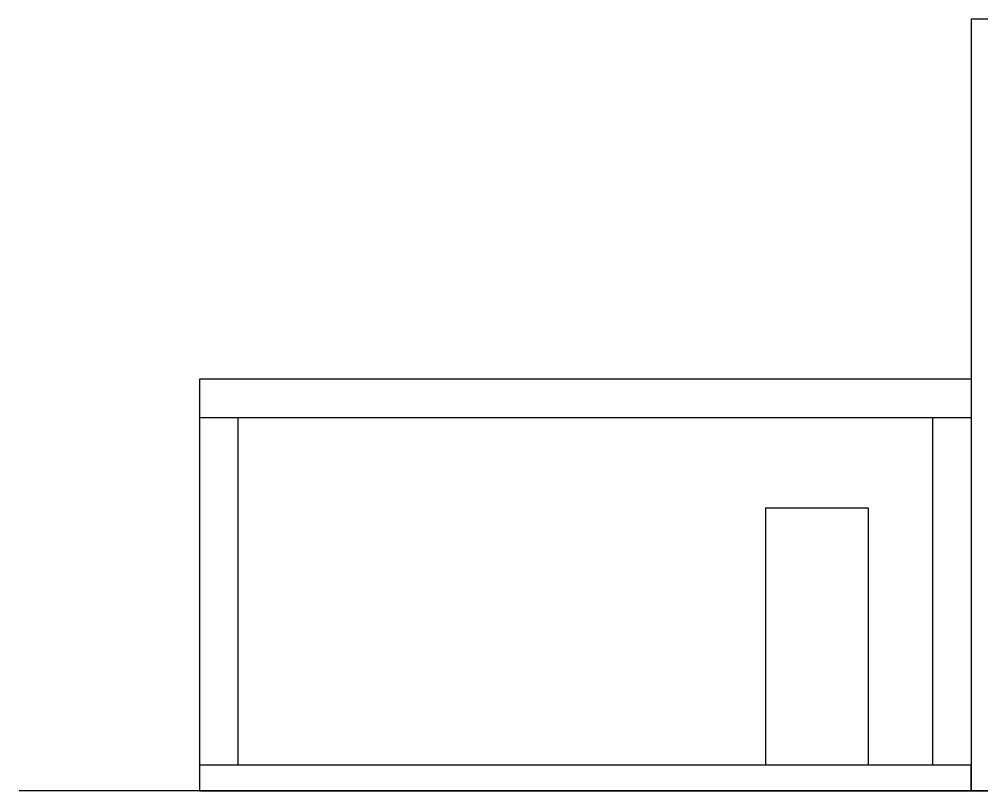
# Model space of a CAD drawing. Header units: centimetres. Extents: x -3096 to 17897, y -3131 to 15798.
# Drawn here: x 15893 to 16641, y 2114 to 2714 of the extents above; entities that cross this region are included whole.
import ezdxf

# ---------------------------------------------------------------- set-up
doc = ezdxf.new("R2010")
doc.units = ezdxf.units.CM

msp = doc.modelspace()

# ---------------------------------------------------------------- hatches: boundary and pattern name
at = {"transparency": 33554508}
h = msp.add_hatch(dxfattribs=at)
h.set_pattern_fill('GOST_WOOD', color=256, scale=10)
h.set_pattern_definition([(90, (6547.847, 2249.15), (60, -4e-15), [100, -20]), (90, (6567.847, 2229.15), (60, -4e-15), [60, -15, 30, -15]), (90, (6587.847, 2199.15), (60, -4e-15), [100, -20])])
h.paths.add_polyline_path([(16633.06, 2113.79), (16693.06, 2113.79), (16693.06, 2133.79), (16693.06, 2413.79), (16693.06, 2713.79), (16633.06, 2713.79)])

# ---------------------------------------------------------------- linework, layer by layer
for p, q in [((16693.06, 2713.79), (16633.06, 2713.79)), ((16633.06, 2713.79), (16633.06, 2113.79)), ((16633.06, 2403.79), (16033.06, 2403.79)), ((16063.06, 2403.79), (16063.06, 2133.79)), ((16603.06, 2403.79), (16603.06, 2133.79)), ((16633.06, 2383.79), (16633.06, 2113.79)), ((16473.06, 2333.79), (16473.06, 2133.79)), ((16473.06, 2333.79), (16553.06, 2333.79)), ((16553.06, 2333.79), (16553.06, 2133.79)), ((16033.06, 2113.79), (15893.06, 2113.79)), ((17893.06, 2113.79), (16033.06, 2113.79)), ((16633.06, 2113.79), (16693.06, 2113.79))]:
    msp.add_line(p, q)
for points in [[(16633.06, 2433.79), (16033.06, 2433.79), (16033.06, 2113.79)], [(16033.06, 2113.79), (16633.06, 2113.79), (16633.06, 2133.79), (16033.06, 2133.79)]]:
    msp.add_lwpolyline(points)

doc.saveas('drawing.dxf')
